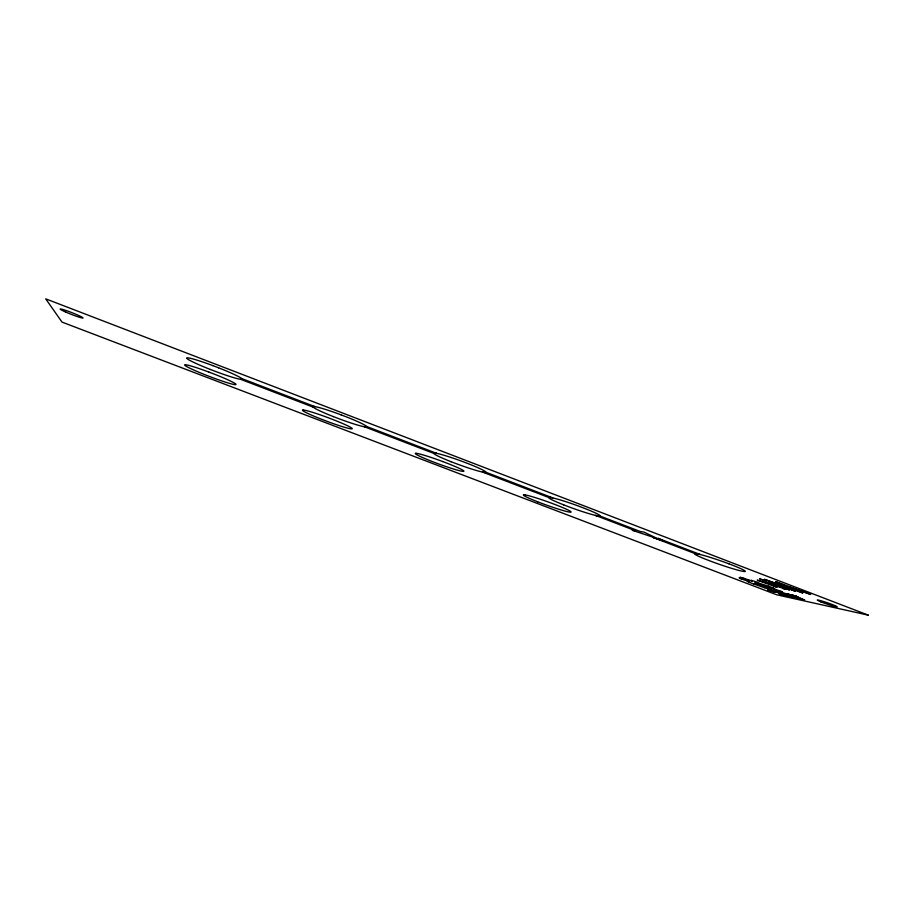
<?xml version="1.0" encoding="UTF-8"?>
<svg xmlns="http://www.w3.org/2000/svg" width="914" height="914" viewBox="0 0 914 914"><rect width="100%" height="100%" fill="white"/><g stroke="black" fill="none" stroke-linecap="round" stroke-linejoin="round"><path stroke-width="1.37" d="M313.81 406.547L313.125 406.776A28.425 2.182 20.5 0 0 333.439 416.624M415.447 453.367L416.498 453.355M433.933 453.116L435.121 453.093A27.637 2.102 20 0 1 463.627 461.924L468.825 463.924A27.637 2.102 20 0 1 485.425 472.401L484.043 472.332A27.637 2.102 20 0 1 456.12 463.638L451.036 461.696M303.071 409.986L302.477 410.18A26.517 1.897 20.5 0 0 321.671 419.309L326.561 421.171A26.517 1.897 20.5 0 0 351.422 428.894L352.233 428.78A26.517 1.897 20.5 0 0 333.427 419.732L328.297 417.767A26.517 1.897 20.5 0 0 303.128 410.02M783.344 594.454L785.514 595.014M759.717 578.836L765.863 581.018L759.751 578.928M767.714 589.713L773.45 591.746L767.794 589.804M779.973 592.386L783.904 593.689L783.252 593.586M778.694 593.426L782.738 594.706M797.751 597.596L800.927 598.636M790.816 594.911L794.415 596.179L793.089 595.814M783.275 593.929L778.694 592.306L786.131 594.477L781.184 592.786M523.733 494.748L525.184 494.908M796.105 597.39L797.202 597.665M549.371 497.399L551.028 497.57M789.547 594.454L804.628 599.95L804.023 599.812M790.439 595.985L794.015 597.15A29.179 1.782 19.1 0 1 794.677 597.402L796.128 598.019M795.294 596.488L786.885 593.883L790.861 595.231M796.117 598.064L794.643 597.665M599.196 516.044L597.356 515.804A27.157 1.999 19.6 0 1 568.462 506.687L563.584 504.825M773.964 591.061L780.636 593.346L775.62 591.427L776.18 591.541M786.577 595.677L789.468 596.579L786.2 595.528M771.85 590.593L780.613 592.866A11.265 0.697 19.1 0 1 781.23 593.106L782.087 593.46M799.99 598.761L801.19 599.173L797.853 598.099M748.155 581.864L749.72 582.047M780.556 593.814L783.549 594.797M772.193 588.022L773.872 588.239M695.908 553.61L698.113 554.01M782.041 593.506L780.168 592.889A11.448 0.708 19 0 1 779.539 592.66L779.436 592.615M793.409 596.796L795.111 597.345M785.537 593.746L789.022 595.185L783.949 593.277L787.08 594.26M740.134 577.317L742.659 577.842M782.852 588.582L785.652 589.176L771.587 584.537L766.823 582.104L764.161 581.555L767.257 583.121L757.203 580.127L777.026 587.359L773.233 585.406M773.198 591.05L778.442 592.878M785.572 593.586L784.989 593.46L790.747 595.562L790.164 595.437M787.868 595.083L787.297 594.957L795.077 597.836L794.495 597.71M782.087 594.157L779.825 593.849L780.762 594.066M787.24 595.288L789.765 596.419L785.629 594.934M793.649 596.693L792.084 596.339L793.341 596.819M796.997 597.767L800.001 598.739M786.6 595.962L787.16 596.088L781.527 594.031M787.788 596.225L788.359 596.351L783.367 594.5M791.033 596.945L788.565 595.825L793.272 597.436L785.023 594.797L787.777 595.951M798.219 598.533L798.802 598.659L793.592 596.762M799.453 598.807L800.047 598.933L794.94 597.025L797.191 597.585M784.92 594.923L785.537 595.105M799.362 598.11L802.846 599.55L797.773 597.665M768.4 586.137L760.06 583.555M753.479 583.897L764.173 587.656M748.852 580.07L751.936 580.95M769.588 589.027L771.347 589.553L765.007 586.799M748.783 580.059L742.831 577.888M777.848 590.81L782.555 592.249M764.173 586.525L764.927 586.765M768.48 586.16L773.747 588.17M744.282 579.362L739.357 577.842M751.571 580.379L757.226 582.207M753.33 583.852L748.303 581.932M769.759 589.484L764.344 587.725M764.013 586.468L754.747 582.869L766.937 587.074M790.941 594.98L791.227 595.208A28.837 1.839 19 0 0 791.89 595.46L792.758 595.997L789.525 594.488M769.828 590.307L775.758 592.272L768.823 590.136L769.782 590.364M777.437 590.855L767.189 587.245M781.104 592.843L779.973 592.443M771.816 590.65L773.107 591.072M780.522 593.86L782.041 594.226M799.601 598.761L798.23 598.247M780.819 594.009L781.699 594.329M741.071 578.836L746.932 580.824M792.826 595.814L792.255 595.597M795.831 596.099L792.518 595.105L798.505 597.253L795.374 596.225A11.836 0.754 19 0 1 794.643 595.951L794.015 595.7L795.763 596.168A11.642 0.731 19 0 1 796.391 596.408L797.259 596.773L795.568 596.294M208.826 372.044L214.196 374.1A27.5 1.954 20.9 0 1 236.018 384.36L235.709 384.657A27.5 1.954 20.9 0 1 211.911 377.391L206.747 375.414A27.5 1.954 20.9 0 1 184.697 365.166L184.742 364.755A27.5 1.954 20.9 0 1 208.883 372.078M442.753 461.559L447.677 463.444A25.809 1.828 20.1 0 1 463.627 471.373L462.415 471.316A25.809 1.828 20.1 0 1 436.606 463.192L431.831 461.376A25.809 1.828 20.1 0 1 415.539 453.39M212.813 365.589L218.583 367.805M341.082 414.853L346.589 416.967A28.425 2.182 20.5 0 1 366.4 426.735L365.52 426.872A28.425 2.182 20.5 0 1 338.671 418.635L333.382 416.613M728.824 563.778L733.565 565.606A26.872 1.862 19.2 0 1 743.596 571.456L741.243 570.999A26.872 1.862 19.2 0 1 711.218 561.39L706.591 559.631A26.872 1.862 19.2 0 1 697.165 553.827A26.872 1.862 19.2 0 1 728.869 563.801M792.347 595.54L791.101 595.06M793.512 597.059C787.742 595.06 797.305 598.716 793.66 597.116M314.953 406.65L241.525 378.476A29.682 2.262 20.9 0 1 241.89 379.207L241.559 379.321A29.545 2.251 20.9 0 1 215.944 371.598L210.414 369.484M436.584 453.333L366.423 426.404A28.551 2.194 20.5 0 1 364.263 426.712L433.739 453.367M552.787 497.924L485.791 472.207A27.763 2.114 20 0 1 482.478 472.058L548.834 497.513M599.881 515.987L640.383 531.537L643.913 532.074L658.194 538.917L632.225 530.28L635.63 530.806L595.494 515.405A27.306 2.011 19.6 0 0 598.396 515.976A27.157 1.999 19.6 0 0 585.543 508.755L580.516 506.813A27.157 1.999 19.6 0 0 550.308 497.479A27.157 1.999 19.6 0 0 563.664 504.848M700.227 554.501L658.034 538.312L663.747 541.042L653.133 537.512L694.948 553.553M537.569 501.763L542.128 503.5A25.341 1.759 19.7 0 0 568.839 511.989L570.439 512.206A25.341 1.759 19.7 0 0 557.083 505.305L552.364 503.5A25.341 1.759 19.7 0 0 525.253 494.931M781.036 591.312L775.232 589.347M782.692 594.786L783.309 595.083L782.018 594.728L784.429 595.471L778.682 593.449M740.214 577.374L744.682 579.156M772.296 588.09L775.141 589.313M747.012 580.858L749.629 581.99M757.329 582.252L759.934 583.509M739.22 577.819L740.911 578.768M781.15 591.369L782.715 592.283M751.411 580.344L752.096 580.984M210.471 369.507A29.545 2.251 20.9 0 1 186.799 358.311M186.924 357.877A29.545 2.251 20.9 0 1 212.871 365.623M218.572 367.805A29.545 2.251 20.9 0 1 241.924 378.979L241.89 379.207A29.705 2.262 20.9 0 1 240.633 379.299L313.308 407.176A28.574 2.194 20.5 0 1 313.331 406.616M313.879 406.581A28.425 2.182 20.5 0 1 341.128 414.876M313.182 406.559A28.551 2.194 20.5 0 1 314.804 406.593M451.116 461.719A27.637 2.102 20 0 1 434.013 453.138M433.602 453.31A27.763 2.114 20 0 1 436.446 453.275M416.567 453.378A25.809 1.828 20.1 0 1 442.81 461.581M537.638 501.786A25.341 1.759 19.7 0 1 523.825 494.782M822.132 602.326A10.522 0.685 18.9 0 0 835.739 606.713A10.648 0.697 18.9 0 0 836.607 606.885A10.522 0.685 18.9 0 0 832.346 604.565A10.648 0.697 18.9 0 0 830.472 603.857A10.522 0.685 18.9 0 0 819.195 600.281A10.671 0.697 18.9 0 0 818.144 600.052A10.522 0.685 18.9 0 0 820.544 601.709M821.972 602.28A10.648 0.697 18.9 0 1 820.361 601.652M788.074 594.283L790.004 594.9L788.074 594.283M771.45 583.052L769.188 582.584L789.559 589.998L771.45 583.052M795.02 591.141L764.39 579.293L792.758 589.164L775.495 581.533L810.764 594.454L788.542 586.697L802.812 593.015L779.105 584.766L795.02 591.141M868.3 615.156L776.706 594.786L62.003 322.094L45.7 298.844L868.3 615.156M65.488 311.948A12.225 0.903 21.4 0 0 83.003 317.981A12.225 0.903 21.4 0 0 66.379 310.611A12.225 0.903 21.4 0 0 65.488 311.948"/></g></svg>
